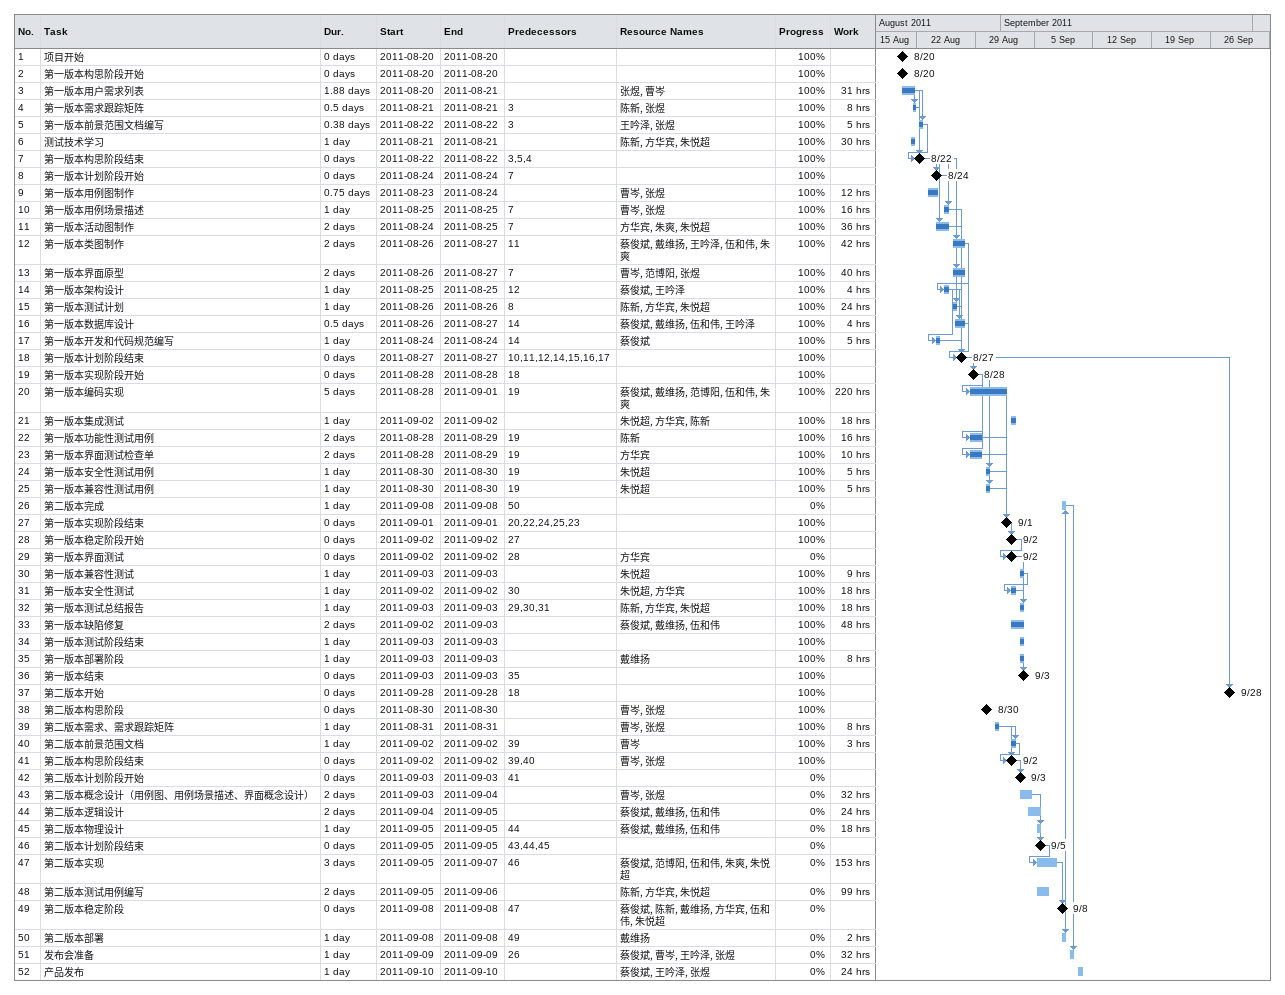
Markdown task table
| ID | Task | Duration | Start | Finish | Predecessors | Resources | % complete | Work (h) |
|---|---|---|---|---|---|---|---|---|
| 1 | 项目开始 | 0d | 2011-08-20 | 2011-08-20 |  |  | 100 |  |
| 2 | 第一版本构思阶段开始 | 0d | 2011-08-20 | 2011-08-20 |  |  | 100 |  |
| 3 | 第一版本用户需求列表 | 1.88d | 2011-08-20 | 2011-08-21 |  | 张煜, 曹岑 | 100 | 31 |
| 4 | 第一版本需求跟踪矩阵 | 0.5d | 2011-08-21 | 2011-08-21 | 3 | 陈新, 张煜 | 100 | 8 |
| 5 | 第一版本前景范围文档编写 | 0.38d | 2011-08-22 | 2011-08-22 | 3 | 王吟泽, 张煜 | 100 | 5 |
| 6 | 测试技术学习 | 1d | 2011-08-21 | 2011-08-21 |  | 陈新, 方华宾, 朱悦超 | 100 | 30 |
| 7 | 第一版本构思阶段结束 | 0d | 2011-08-22 | 2011-08-22 | 3, 5, 4 |  | 100 |  |
| 8 | 第一版本计划阶段开始 | 0d | 2011-08-24 | 2011-08-24 | 7 |  | 100 |  |
| 9 | 第一版本用例图制作 | 0.75d | 2011-08-23 | 2011-08-24 |  | 曹岑, 张煜 | 100 | 12 |
| 10 | 第一版本用例场景描述 | 1d | 2011-08-25 | 2011-08-25 | 7 | 曹岑, 张煜 | 100 | 16 |
| 11 | 第一版本活动图制作 | 2d | 2011-08-24 | 2011-08-25 | 7 | 方华宾, 朱爽, 朱悦超 | 100 | 36 |
| 12 | 第一版本类图制作 | 2d | 2011-08-26 | 2011-08-27 | 11 | 蔡俊斌, 戴维扬, 王吟泽, 伍和伟, 朱爽 | 100 | 42 |
| 13 | 第一版本界面原型 | 2d | 2011-08-26 | 2011-08-27 | 7 | 曹岑, 范博阳, 张煜 | 100 | 40 |
| 14 | 第一版本架构设计 | 1d | 2011-08-25 | 2011-08-25 | 12 | 蔡俊斌, 王吟泽 | 100 | 4 |
| 15 | 第一版本测试计划 | 1d | 2011-08-26 | 2011-08-26 | 8 | 陈新, 方华宾, 朱悦超 | 100 | 24 |
| 16 | 第一版本数据库设计 | 0.5d | 2011-08-26 | 2011-08-27 | 14 | 蔡俊斌, 戴维扬, 伍和伟, 王吟泽 | 100 | 4 |
| 17 | 第一版本开发和代码规范编写 | 1d | 2011-08-24 | 2011-08-24 | 14 | 蔡俊斌 | 100 | 5 |
| 18 | 第一版本计划阶段结束 | 0d | 2011-08-27 | 2011-08-27 | 10, 11, 12, 14, 15, 16, 17 |  | 100 |  |
| 19 | 第一版本实现阶段开始 | 0d | 2011-08-28 | 2011-08-28 | 18 |  | 100 |  |
| 20 | 第一版本编码实现 | 5d | 2011-08-28 | 2011-09-01 | 19 | 蔡俊斌, 戴维扬, 范博阳, 伍和伟, 朱爽 | 100 | 220 |
| 21 | 第一版本集成测试 | 1d | 2011-09-02 | 2011-09-02 |  | 朱悦超, 方华宾, 陈新 | 100 | 18 |
| 22 | 第一版本功能性测试用例 | 2d | 2011-08-28 | 2011-08-29 | 19 | 陈新 | 100 | 16 |
| 23 | 第一版本界面测试检查单 | 2d | 2011-08-28 | 2011-08-29 | 19 | 方华宾 | 100 | 10 |
| 24 | 第一版本安全性测试用例 | 1d | 2011-08-30 | 2011-08-30 | 19 | 朱悦超 | 100 | 5 |
| 25 | 第一版本兼容性测试用例 | 1d | 2011-08-30 | 2011-08-30 | 19 | 朱悦超 | 100 | 5 |
| 26 | 第二版本完成 | 1d | 2011-09-08 | 2011-09-08 | 50 |  | 0 |  |
| 27 | 第一版本实现阶段结束 | 0d | 2011-09-01 | 2011-09-01 | 20, 22, 24, 25, 23 |  | 100 |  |
| 28 | 第一版本稳定阶段开始 | 0d | 2011-09-02 | 2011-09-02 | 27 |  | 100 |  |
| 29 | 第一版本界面测试 | 0d | 2011-09-02 | 2011-09-02 | 28 | 方华宾 | 0 |  |
| 30 | 第一版本兼容性测试 | 1d | 2011-09-03 | 2011-09-03 |  | 朱悦超 | 100 | 9 |
| 31 | 第一版本安全性测试 | 1d | 2011-09-02 | 2011-09-02 | 30 | 朱悦超, 方华宾 | 100 | 18 |
| 32 | 第一版本测试总结报告 | 1d | 2011-09-03 | 2011-09-03 | 29, 30, 31 | 陈新, 方华宾, 朱悦超 | 100 | 18 |
| 33 | 第一版本缺陷修复 | 2d | 2011-09-02 | 2011-09-03 |  | 蔡俊斌, 戴维扬, 伍和伟 | 100 | 48 |
| 34 | 第一版本测试阶段结束 | 1d | 2011-09-03 | 2011-09-03 |  |  | 100 |  |
| 35 | 第一版本部署阶段 | 1d | 2011-09-03 | 2011-09-03 |  | 戴维扬 | 100 | 8 |
| 36 | 第一版本结束 | 0d | 2011-09-03 | 2011-09-03 | 35 |  | 100 |  |
| 37 | 第二版本开始 | 0d | 2011-09-28 | 2011-09-28 | 18 |  | 100 |  |
| 38 | 第二版本构思阶段 | 0d | 2011-08-30 | 2011-08-30 |  | 曹岑, 张煜 | 100 |  |
| 39 | 第二版本需求、需求跟踪矩阵 | 1d | 2011-08-31 | 2011-08-31 |  | 曹岑, 张煜 | 100 | 8 |
| 40 | 第二版本前景范围文档 | 1d | 2011-09-02 | 2011-09-02 | 39 | 曹岑 | 100 | 3 |
| 41 | 第二版本构思阶段结束 | 0d | 2011-09-02 | 2011-09-02 | 39, 40 | 曹岑, 张煜 | 100 |  |
| 42 | 第二版本计划阶段开始 | 0d | 2011-09-03 | 2011-09-03 | 41 |  | 0 |  |
| 43 | 第二版本概念设计（用例图、用例场景描述、界面概念设计） | 2d | 2011-09-03 | 2011-09-04 |  | 曹岑, 张煜 | 0 | 32 |
| 44 | 第二版本逻辑设计 | 2d | 2011-09-04 | 2011-09-05 |  | 蔡俊斌, 戴维扬, 伍和伟 | 0 | 24 |
| 45 | 第二版本物理设计 | 1d | 2011-09-05 | 2011-09-05 | 44 | 蔡俊斌, 戴维扬, 伍和伟 | 0 | 18 |
| 46 | 第二版本计划阶段结束 | 0d | 2011-09-05 | 2011-09-05 | 43, 44, 45 |  | 0 |  |
| 47 | 第二版本实现 | 3d | 2011-09-05 | 2011-09-07 | 46 | 蔡俊斌, 范博阳, 伍和伟, 朱爽, 朱悦超 | 0 | 153 |
| 48 | 第二版本测试用例编写 | 2d | 2011-09-05 | 2011-09-06 |  | 陈新, 方华宾, 朱悦超 | 0 | 99 |
| 49 | 第二版本稳定阶段 | 0d | 2011-09-08 | 2011-09-08 | 47 | 蔡俊斌, 陈新, 戴维扬, 方华宾, 伍和伟, 朱悦超 | 0 |  |
| 50 | 第二版本部署 | 1d | 2011-09-08 | 2011-09-08 | 49 | 戴维扬 | 0 | 2 |
| 51 | 发布会准备 | 1d | 2011-09-09 | 2011-09-09 | 26 | 蔡俊斌, 曹岑, 王吟泽, 张煜 | 0 | 32 |
| 52 | 产品发布 | 1d | 2011-09-10 | 2011-09-10 |  | 蔡俊斌, 王吟泽, 张煜 | 0 | 24 |
